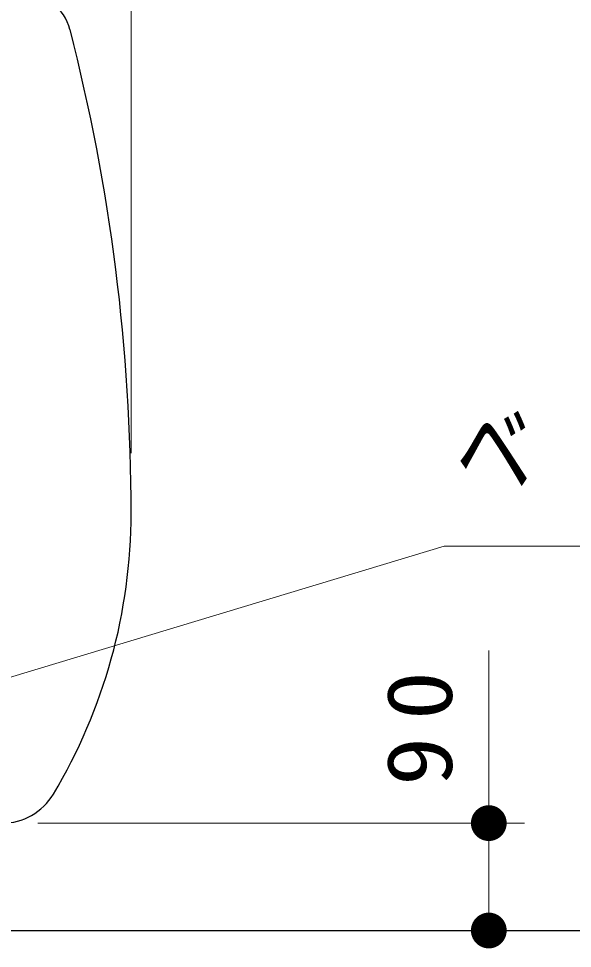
# Model space of a CAD drawing. Units: millimetres on the paper, scale 1:30. Extents: x -385 to 0, y 0 to 267.
# Drawn here: x -248.09 to -232.61, y 85.04 to 111.01 of the extents above; entities that cross this region are included whole.
import ezdxf

# ---------------------------------------------------------------- set-up
doc = ezdxf.new("R2010")
doc.units = ezdxf.units.MM
doc.layers.add('LY_1', color=7, linetype='Continuous', lineweight=25)
doc.styles.add('ＭＳ ゴシック', font='')
doc.styles.get('ＭＳ ゴシック').set_extended_font_data('MS Gothic')

# ---------------------------------------------------------------- blocks, each defined once
blk = doc.blocks.new('filled_dot')
at = {"color": 0, "linetype": 'Continuous', "lineweight": -2, "const_width": 1.25}
blk.add_lwpolyline([(-0.625, 0, 1), (0.625, 0, 1)], format="xyb", close=True, dxfattribs=at)

msp = doc.modelspace()

# ---------------------------------------------------------------- linework, layer by layer
at = {"layer": 'LY_1', "lineweight": 13}
for p, q in [((-244.946, 98.869), (-244.946, 122.702)), ((-234.946, 93.36), (-234.946, 85.536)), ((-247.55, 88.536), (-233.946, 88.536))]:
    msp.add_line(p, q, dxfattribs=at)
at = {"layer": 'LY_1'}
msp.add_line((-335.8, 85.536), (-222.326, 85.536), dxfattribs=at)
at = {"layer": 'LY_1', "lineweight": 13}
msp.add_lwpolyline([(-270.78, 85.836), (-236.198, 96.274), (-190.375, 96.274)], dxfattribs=at)
at = {"layer": 'LY_1', "color": 190}
for centre, radius, start, end in [((-247.946, 110.369), 1.333, 14.4285, 91.3135), ((-299.121, 97.202), 54.175, 0, 14.4285), ((-260.226, 97.202), 15.28, 329.0566, 0), ((-248.55, 90.202), 1.667, 270, 329.0566)]:
    msp.add_arc(centre, radius, start, end, dxfattribs=at)

# ---------------------------------------------------------------- block references
at = {"layer": 'LY_1', "lineweight": 13, "xscale": 0.4, "yscale": 0.4}
for p, rotation in [((-234.946, 88.536), 270), ((-234.946, 85.536), 90)]:
    msp.add_blockref('filled_dot', p, dxfattribs=dict(at, rotation=rotation))

# ---------------------------------------------------------------- texts
at = {"layer": 'LY_1', "insert": (-235.853, 98.924), "char_height": 2.199, "attachment_point": 4, "style": 'ＭＳ ゴシック'}
msp.add_mtext('\\T1.64;\\W0.7;ベースＰＬ－９×４５０×４５０', dxfattribs=at)
at = {"layer": 'LY_1', "insert": (-235.946, 91.412), "char_height": 1.833, "attachment_point": 8, "rotation": 90, "style": 'ＭＳ ゴシック'}
msp.add_mtext('\\T1.34;\\W1.1;90', dxfattribs=at)

doc.saveas('drawing.dxf')
